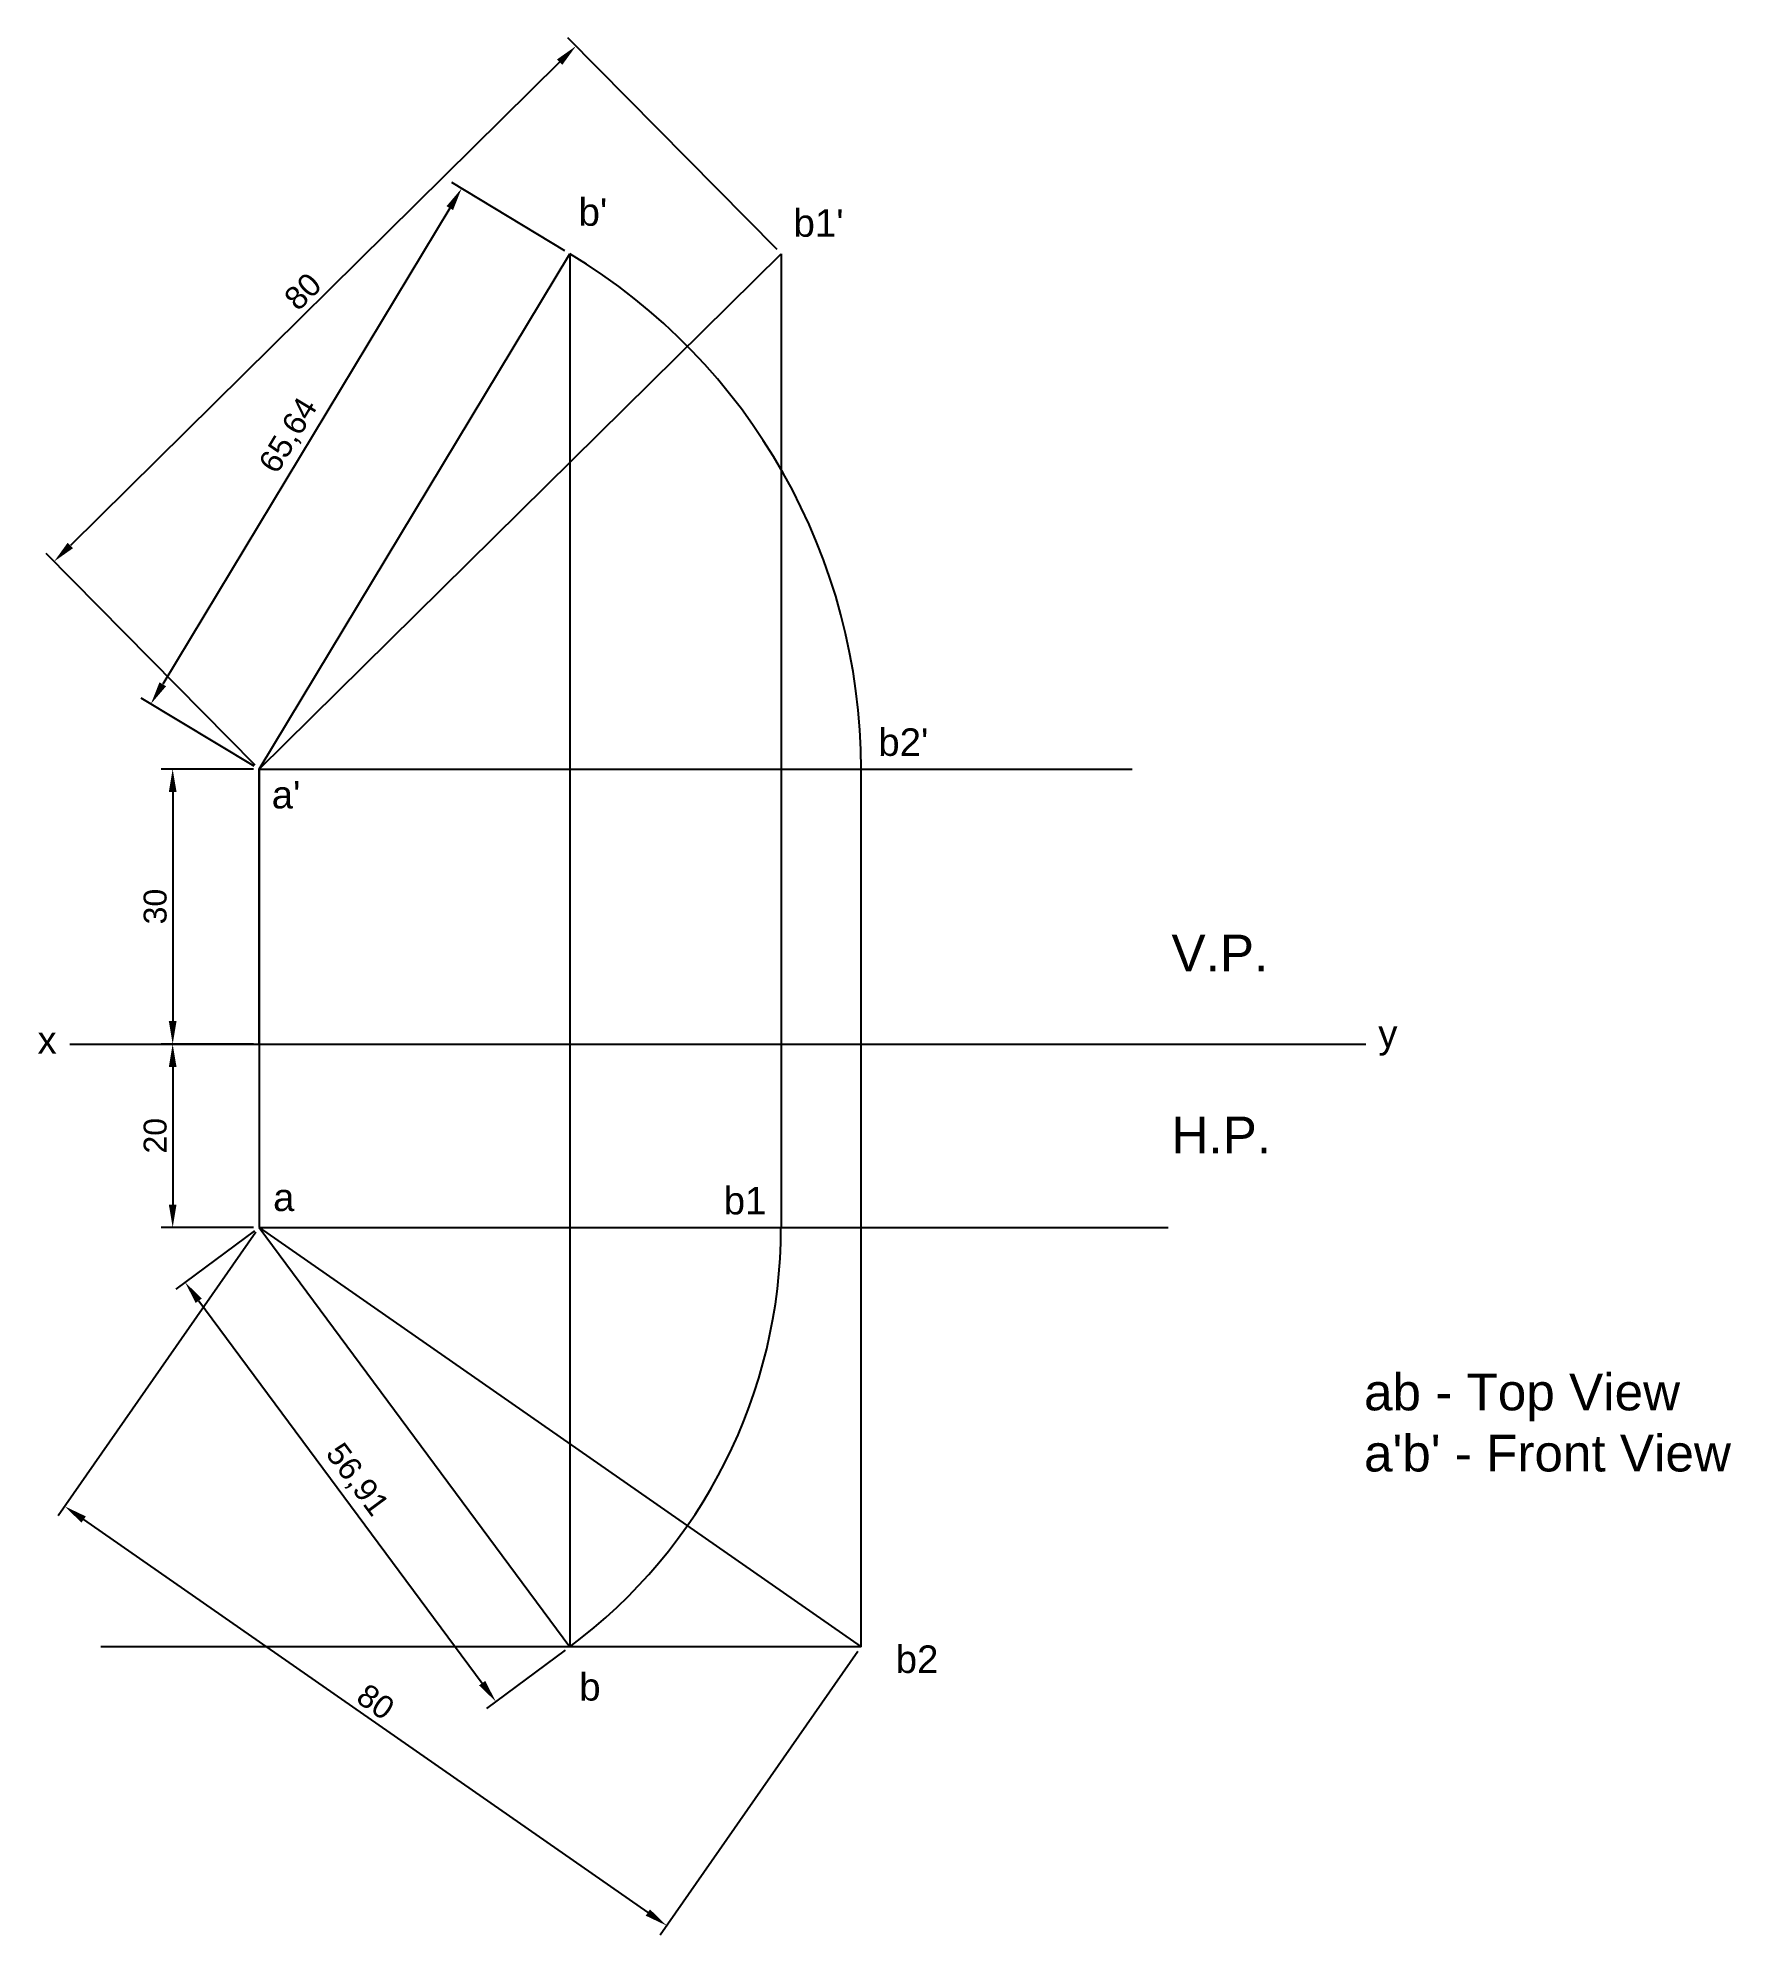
# Model space of a CAD drawing. Header units: millimetres. Extents: x 105 to 290, y 52 to 259.
import ezdxf

# ---------------------------------------------------------------- set-up
doc = ezdxf.new("R2010")
doc.units = ezdxf.units.MM
doc.styles.get("Standard").update_dxf_attribs({"font": 'arial.ttf'})
doc.dimstyles.new('ISO-25', dxfattribs={"dimtxt": 2.5, "dimasz": 2.5, "dimexe": 1.25, "dimexo": 0.625, "dimtad": 1, "dimtxsty": 'Standard', "dimcen": 2.5, "dimadec": 0, "dimazin": 0, "dimtfac": 1, "dimtmove": 0, "dimatfit": 3, "dimfxl": 1, "dimarcsym": 0})

# ---------------------------------------------------------------- blocks, each defined once
blk = doc.blocks.new('*D3')
at = {"color": 0, "lineweight": -2, "transparency": 16777216}
for p, q in [((129, 179.53), (118.94, 179.53)), ((120.19, 177.03), (120.19, 152.03)), ((129, 149.53), (118.94, 149.53))]:
    blk.add_line(p, q, dxfattribs=at)
at = {"color": 0, "transparency": 16777216}
for points in [[(119.77, 177.03), (120.61, 177.03), (120.19, 179.53)], [(119.77, 152.03), (120.61, 152.03), (120.19, 149.53)]]:
    blk.add_solid(points, dxfattribs=at)
at = {"layer": 'Defpoints', "color": 0, "transparency": 16777216}
for p in [(129.62, 179.53), (120.19, 149.53), (129.62, 149.53)]:
    blk.add_point(p, dxfattribs=at)
at = {"color": 0, "transparency": 16777216, "insert": (118.29, 164.53), "char_height": 2.5, "attachment_point": 5, "rotation": 90}
blk.add_mtext('30', dxfattribs=at)
blk = doc.blocks.new('*D4')
at = {"color": 0, "lineweight": -2, "transparency": 16777216}
for p, q in [((129, 149.53), (118.94, 149.53)), ((120.19, 147.03), (120.19, 132.03)), ((129, 129.53), (118.94, 129.53))]:
    blk.add_line(p, q, dxfattribs=at)
at = {"color": 0, "transparency": 16777216}
for points in [[(119.77, 147.03), (120.61, 147.03), (120.19, 149.53)], [(119.77, 132.03), (120.61, 132.03), (120.19, 129.53)]]:
    blk.add_solid(points, dxfattribs=at)
at = {"layer": 'Defpoints', "color": 0, "transparency": 16777216}
for p in [(129.62, 149.53), (120.19, 129.53), (129.62, 129.53)]:
    blk.add_point(p, dxfattribs=at)
at = {"color": 0, "transparency": 16777216, "insert": (118.29, 139.53), "char_height": 2.5, "attachment_point": 5, "rotation": 90}
blk.add_mtext('20', dxfattribs=at)
blk = doc.blocks.new('*D5')
at = {"color": 0, "lineweight": -2, "transparency": 16777216}
for p, q in [((186.1, 236.19), (163.29, 259.28)), ((162.39, 256.63), (109.03, 203.92)), ((129.18, 179.97), (106.38, 203.06))]:
    blk.add_line(p, q, dxfattribs=at)
at = {"color": 0, "transparency": 16777216}
for points in [[(162.1, 256.93), (162.68, 256.34), (164.17, 258.39)], [(108.74, 204.22), (109.33, 203.63), (107.26, 202.17)]]:
    blk.add_solid(points, dxfattribs=at)
at = {"layer": 'Defpoints', "color": 0, "transparency": 16777216}
for p in [(186.54, 235.75), (107.26, 202.17), (129.62, 179.53)]:
    blk.add_point(p, dxfattribs=at)
at = {"color": 0, "transparency": 16777216, "insert": (134.38, 231.63), "char_height": 2.5, "attachment_point": 5, "rotation": 44.6498}
blk.add_mtext('80', dxfattribs=at)
blk = doc.blocks.new('*D6')
at = {"color": 0, "lineweight": -2, "transparency": 16777216}
for p, q in [((162.97, 236.07), (150.63, 243.5)), ((150.41, 240.72), (119.11, 188.78)), ((129.09, 179.85), (116.75, 187.28))]:
    blk.add_line(p, q, dxfattribs=at)
at = {"color": 0, "transparency": 16777216}
for points in [[(150.06, 240.93), (150.77, 240.5), (151.7, 242.86)], [(118.75, 188.99), (119.47, 188.56), (117.82, 186.64)]]:
    blk.add_solid(points, dxfattribs=at)
at = {"layer": 'Defpoints', "color": 0, "transparency": 16777216}
for p in [(163.5, 235.75), (117.82, 186.64), (129.62, 179.53)]:
    blk.add_point(p, dxfattribs=at)
at = {"color": 0, "transparency": 16777216, "insert": (132.94, 215.85), "char_height": 2.5, "attachment_point": 5, "rotation": 58.9249}
blk.add_mtext('65,64', dxfattribs=at)
blk = doc.blocks.new('*D7')
at = {"color": 0, "lineweight": -2, "transparency": 16777216}
for p, q in [((129.27, 129.01), (107.71, 98.07)), ((110.48, 97.67), (172.02, 54.8)), ((194.91, 83.28), (173.35, 52.34))]:
    blk.add_line(p, q, dxfattribs=at)
at = {"color": 0, "transparency": 16777216}
for points in [[(110.72, 98.01), (110.24, 97.33), (108.43, 99.1)], [(172.25, 55.14), (171.78, 54.46), (174.07, 53.37)]]:
    blk.add_solid(points, dxfattribs=at)
at = {"layer": 'Defpoints', "color": 0, "transparency": 16777216}
for p in [(129.62, 129.53), (195.26, 83.8), (174.07, 53.37)]:
    blk.add_point(p, dxfattribs=at)
at = {"color": 0, "transparency": 16777216, "insert": (142.33, 77.79), "char_height": 2.5, "attachment_point": 5, "rotation": 325.1373}
blk.add_mtext('80', dxfattribs=at)
blk = doc.blocks.new('*D8')
at = {"color": 0, "lineweight": -2, "transparency": 16777216}
for p, q in [((129.12, 129.15), (120.54, 122.8)), ((123.04, 121.53), (153.94, 79.82)), ((163, 83.42), (154.42, 77.07))]:
    blk.add_line(p, q, dxfattribs=at)
at = {"color": 0, "transparency": 16777216}
for points in [[(123.37, 121.78), (122.7, 121.29), (121.55, 123.54)], [(154.28, 80.07), (153.61, 79.57), (155.43, 77.81)]]:
    blk.add_solid(points, dxfattribs=at)
at = {"layer": 'Defpoints', "color": 0, "transparency": 16777216}
for p in [(129.62, 129.53), (163.5, 83.8), (155.43, 77.81)]:
    blk.add_point(p, dxfattribs=at)
at = {"color": 0, "transparency": 16777216, "insert": (140.2, 101.94), "char_height": 2.5, "attachment_point": 5, "rotation": 306.5358}
blk.add_mtext('56,91', dxfattribs=at)

msp = doc.modelspace()

# ---------------------------------------------------------------- linework, layer by layer
for p, q in [((129.622, 179.525), (186.536, 235.747)), ((186.536, 235.747), (186.536, 129.525)), ((129.622, 149.525), (129.622, 179.525)), ((129.622, 179.525), (129.622, 129.525)), ((129.622, 179.525), (224.852, 179.525)), ((195.264, 83.796), (195.264, 179.525)), ((108.965, 149.525), (250.316, 149.525)), ((129.622, 129.525), (195.264, 83.796)), ((129.622, 129.525), (228.756, 129.525)), ((195.264, 83.796), (112.343, 83.796))]:
    msp.add_line(p, q)
at = {"color": 240, "true_color": 0xed1f24}
for p, q in [((129.622, 179.525), (163.504, 235.747)), ((129.622, 129.525), (163.504, 83.796))]:
    msp.add_line(p, q, dxfattribs=at)
at = {"color": 7, "true_color": 0xffffff}
msp.add_line((163.504, 235.747), (163.504, 83.796), dxfattribs=at)
for centre, radius, start, end in [((129.622, 179.525), 65.642, 0, 58.92485), ((129.622, 129.525), 56.913, 306.53576, 0)]:
    msp.add_arc(centre, radius, start, end)

# ---------------------------------------------------------------- texts
for s, height, p in [("b'", 3, (164.456, 238.792)), ("b1'", 3, (187.901, 237.596)), ("b2'", 3, (197.148, 180.97)), ("a'", 3, (130.991, 175.236)), ('V.P.', 4, (229.121, 157.463)), ('y', 3, (251.674, 149.157)), ('x', 3, (105.448, 148.48)), ('H.P.', 4, (229.121, 137.625)), ('a', 3, (131.144, 131.318)), ('b1', 3, (180.287, 130.958)), ('b2', 3, (199.043, 80.935)), ('b', 3, (164.531, 77.921))]:
    msp.add_text(s, height=height, dxfattribs=at).set_placement(p)
at = {"color": 7, "true_color": 0xffffff, "insert": (250.122, 113.579), "char_height": 4, "attachment_point": 1}
msp.add_mtext_dynamic_manual_height_columns("ab - Top View\\Pa'b' - Front View", width=58.56594, gutter_width=20, heights=[0], dxfattribs=at)

# ---------------------------------------------------------------- dimensions: what is measured, and where the dimension line sits
at = {"color": 7, "true_color": 0xffffff}
for p1, p2, distance, picture, middle in [((186.536, 235.747), (129.622, 179.525), -31.827, '*D5', (134.376, 231.631)), ((163.504, 235.747), (129.622, 179.525), -13.779, '*D6', (132.939, 215.846)), ((129.622, 129.525), (195.264, 83.796), -37.082, '*D7', (142.333, 77.794)), ((129.622, 129.525), (163.504, 83.796), -10.05, '*D8', (140.198, 101.944))]:
    dim = msp.add_aligned_dim(p1=p1, p2=p2, distance=distance, dimstyle='ISO-25', dxfattribs=at)
    dim.commit()
    dim.dimension.update_dxf_attribs({"geometry": picture, "text_midpoint": middle})
for base, p1, p2, picture, middle in [((120.19, 149.525), (129.622, 179.525), (129.622, 149.525), '*D3', (118.288, 164.525)), ((120.19, 129.525), (129.622, 149.525), (129.622, 129.525), '*D4', (118.289, 139.525))]:
    dim = msp.add_linear_dim(base=base, p1=p1, p2=p2, angle=90, dimstyle='ISO-25', dxfattribs=at)
    dim.commit()
    dim.dimension.update_dxf_attribs({"geometry": picture, "text_midpoint": middle})

doc.saveas('drawing.dxf')
